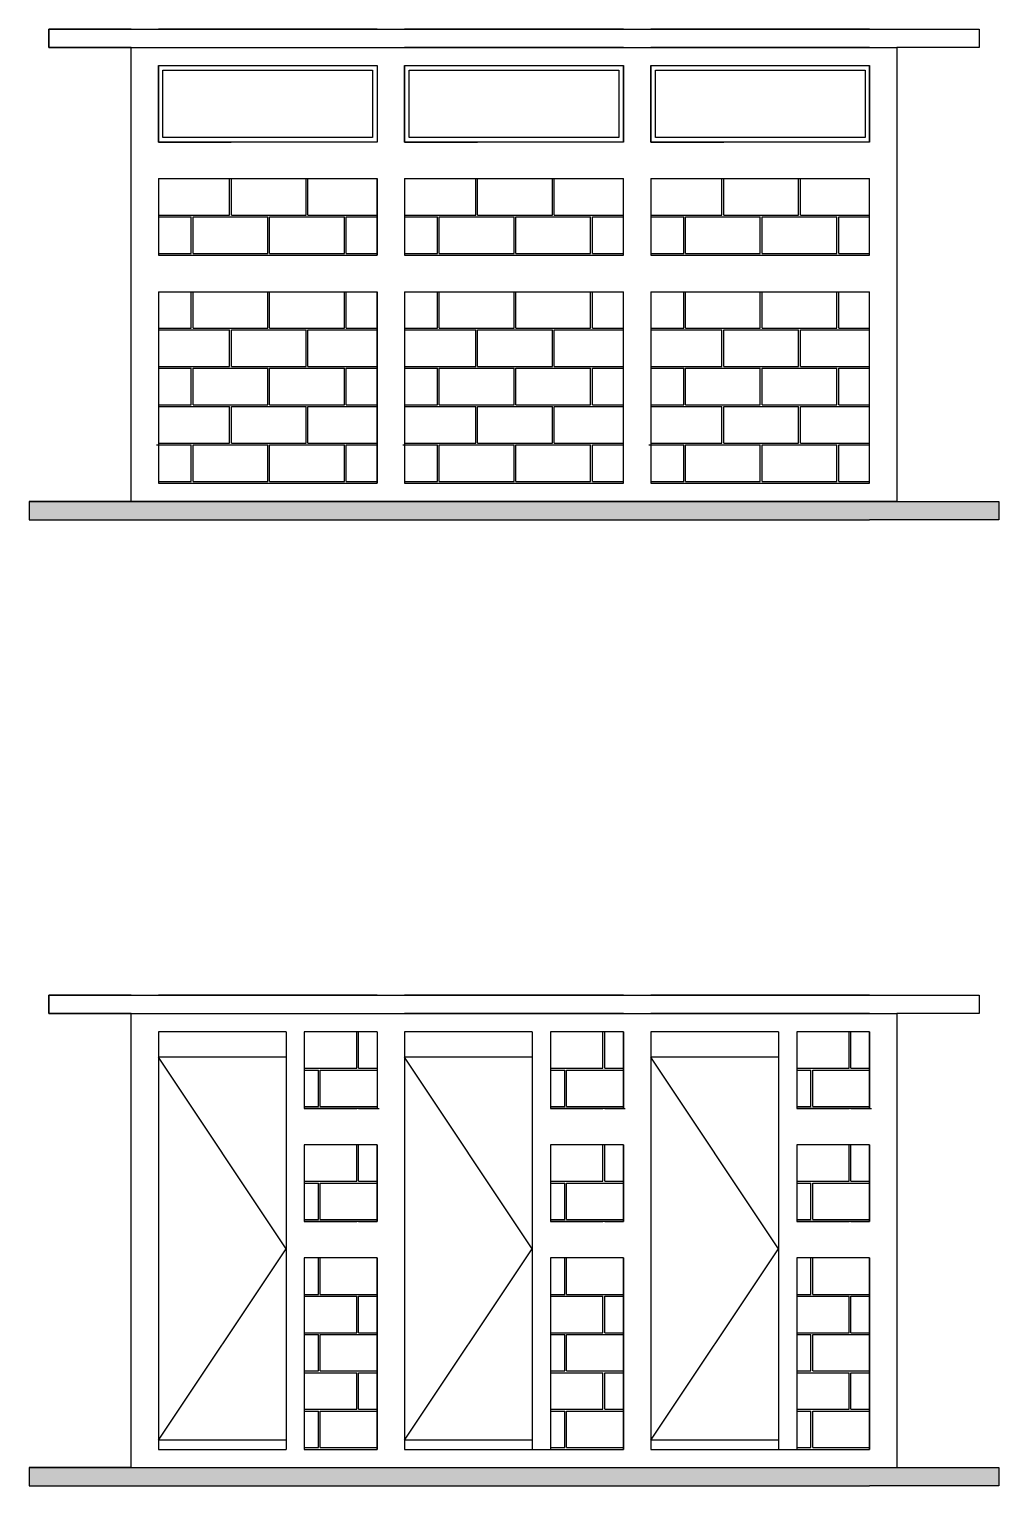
# Model space of a CAD drawing. Header units: metres. Extents: x 258817 to 259192, y 1878716 to 1878911.
# Drawn here: x 259169.7 to 259175.01, y 1878725.24 to 1878733.23 of the extents above; entities that cross this region are included whole.
import ezdxf

# ---------------------------------------------------------------- set-up
doc = ezdxf.new("R2010")
doc.units = ezdxf.units.M
doc.header["$MEASUREMENT"] = 0
doc.linetypes.add('DASHED2', pattern=[0.375, 0.25, -0.125])
doc.layers.add('0.05', color=9, linetype='Continuous')
doc.layers.add('Vistas', color=7, linetype='Continuous')

msp = doc.modelspace()

# ---------------------------------------------------------------- hatches: boundary and pattern name
h = msp.add_hatch(color=256)
h.dxf.hatch_style = 1
h.paths.add_polyline_path([(259175.01242, 1878730.63996), (259174.45389, 1878730.63996), (259170.25389, 1878730.63996), (259169.69537, 1878730.63996), (259169.69537, 1878730.53996), (259170.40389, 1878730.53996), (259174.30389, 1878730.53996), (259175.01242, 1878730.53996)])
h = msp.add_hatch(color=256)
h.dxf.hatch_style = 1
h.paths.add_polyline_path([(259175.01242, 1878725.34154), (259174.45389, 1878725.34154), (259170.25389, 1878725.34154), (259169.69537, 1878725.34154), (259169.69537, 1878725.24154), (259170.40389, 1878725.24154), (259174.30389, 1878725.24154), (259175.01242, 1878725.24154)])
at = {"layer": '0.05'}
h = msp.add_hatch(dxfattribs=at)
h.set_pattern_fill('AR-B816C', color=256, scale=0.001033)
h.set_pattern_definition([(0, (259170.8039, 1878731.98996), (0.21, 0.21), [0.41016, -0.009844]), (0, (259170.5939, 1878731.9998), (0.21, 0.21), [0.41016, -0.009844]), (90, (259170.8039, 1878731.98996), (-0.21, 0.21), [-0.219845, 0.20016]), (90, (259170.79405, 1878731.98996), (-0.21, 0.21), [-0.219845, 0.20016])])
h.paths.add_polyline_path([(259171.60389, 1878732.41996), (259170.40389, 1878732.40996), (259170.40389, 1878732.20996), (259170.40389, 1878732.19996), (259170.40389, 1878731.99996), (259170.40389, 1878731.98996), (259171.60389, 1878731.99996)])
h = msp.add_hatch(dxfattribs=at)
h.set_pattern_fill('AR-B816C', color=256, scale=0.001033)
h.set_pattern_definition([(0, (259172.1539, 1878731.98996), (0.21, 0.21), [0.41016, -0.009844]), (0, (259171.9439, 1878731.9998), (0.21, 0.21), [0.41016, -0.009844]), (90, (259172.1539, 1878731.98996), (-0.21, 0.21), [-0.219845, 0.20016]), (90, (259172.14405, 1878731.98996), (-0.21, 0.21), [-0.219845, 0.20016])])
h.paths.add_polyline_path([(259172.95389, 1878732.41996), (259171.75389, 1878732.40996), (259171.75389, 1878732.20996), (259171.75389, 1878732.19996), (259171.75389, 1878731.99996), (259171.75389, 1878731.98996), (259172.95389, 1878731.99996)])
h = msp.add_hatch(dxfattribs=at)
h.set_pattern_fill('AR-B816C', color=256, scale=0.001033)
h.set_pattern_definition([(0, (259173.5039, 1878731.98996), (0.21, 0.21), [0.41016, -0.009844]), (0, (259173.2939, 1878731.9998), (0.21, 0.21), [0.41016, -0.009844]), (90, (259173.5039, 1878731.98996), (-0.21, 0.21), [-0.219845, 0.20016]), (90, (259173.49405, 1878731.98996), (-0.21, 0.21), [-0.219845, 0.20016])])
h.paths.add_polyline_path([(259174.30389, 1878732.41996), (259173.10389, 1878732.40996), (259173.10389, 1878732.20996), (259173.10389, 1878732.19996), (259173.10389, 1878731.99996), (259173.10389, 1878731.98996), (259174.30389, 1878731.99996)])
h = msp.add_hatch(dxfattribs=at)
h.set_pattern_fill('AR-B816C', color=256, scale=0.001033)
h.set_pattern_definition([(0, (259170.8039, 1878730.73996), (0.21, 0.21), [0.41016, -0.009844]), (0, (259170.5939, 1878730.7498), (0.21, 0.21), [0.41016, -0.009844]), (90, (259170.8039, 1878730.73996), (-0.21, 0.21), [-0.219845, 0.200157]), (90, (259170.79405, 1878730.73996), (-0.21, 0.21), [-0.219845, 0.200157])])
h.paths.add_polyline_path([(259171.60389, 1878731.78996), (259170.40389, 1878731.78996), (259170.40389, 1878731.58996), (259170.40389, 1878731.57996), (259170.40389, 1878731.37996), (259170.40389, 1878731.36996), (259170.40389, 1878731.16996), (259170.40389, 1878731.15996), (259170.40389, 1878730.95996), (259170.39389, 1878730.95996), (259170.39389, 1878730.94996), (259170.40389, 1878730.94996), (259170.40389, 1878730.74996), (259170.40389, 1878730.73996), (259171.60389, 1878730.73996)])
h = msp.add_hatch(dxfattribs=at)
h.set_pattern_fill('AR-B816C', color=256, scale=0.001033)
h.set_pattern_definition([(0, (259172.1539, 1878730.73996), (0.21, 0.21), [0.41016, -0.009844]), (0, (259171.9439, 1878730.7498), (0.21, 0.21), [0.41016, -0.009844]), (90, (259172.1539, 1878730.73996), (-0.21, 0.21), [-0.219845, 0.200157]), (90, (259172.14405, 1878730.73996), (-0.21, 0.21), [-0.219845, 0.200157])])
h.paths.add_polyline_path([(259172.95389, 1878731.78996), (259171.75389, 1878731.78996), (259171.75389, 1878731.58996), (259171.75389, 1878731.57996), (259171.75389, 1878731.37996), (259171.75389, 1878731.36996), (259171.75389, 1878731.16996), (259171.75389, 1878731.15996), (259171.75389, 1878730.95996), (259171.74389, 1878730.95996), (259171.74389, 1878730.94996), (259171.75389, 1878730.94996), (259171.75389, 1878730.74996), (259171.75389, 1878730.73996), (259172.95389, 1878730.73996)])
h = msp.add_hatch(dxfattribs=at)
h.set_pattern_fill('AR-B816C', color=256, scale=0.001033)
h.set_pattern_definition([(0, (259173.5039, 1878730.73996), (0.21, 0.21), [0.41016, -0.009844]), (0, (259173.2939, 1878730.7498), (0.21, 0.21), [0.41016, -0.009844]), (90, (259173.5039, 1878730.73996), (-0.21, 0.21), [-0.219845, 0.200157]), (90, (259173.49405, 1878730.73996), (-0.21, 0.21), [-0.219845, 0.200157])])
h.paths.add_polyline_path([(259174.30389, 1878731.78996), (259173.10389, 1878731.78996), (259173.10389, 1878731.58996), (259173.10389, 1878731.57996), (259173.10389, 1878731.37996), (259173.10389, 1878731.36996), (259173.10389, 1878731.16996), (259173.10389, 1878731.15996), (259173.10389, 1878730.95996), (259173.09389, 1878730.95996), (259173.09389, 1878730.94996), (259173.10389, 1878730.94996), (259173.10389, 1878730.74996), (259173.10389, 1878730.73996), (259174.30389, 1878730.73996)])
h = msp.add_hatch(dxfattribs=at)
h.set_pattern_fill('AR-B816C', color=256, scale=0.001033)
h.set_pattern_definition([(0, (259184.52152, 1878727.31154), (0.210001, 0.210001), [0.4101584, -0.009844]), (0, (259184.31152, 1878727.32138), (0.210001, 0.210001), [0.4101584, -0.009844]), (90, (259184.52152, 1878727.31154), (-0.210001, 0.210001), [-0.219845, 0.200157]), (90, (259184.51168, 1878727.31154), (-0.210001, 0.210001), [-0.219845, 0.200157])])
h.paths.add_polyline_path([(259171.20389, 1878727.73154), (259171.60389, 1878727.73154), (259171.60389, 1878727.53154), (259171.60389, 1878727.52154), (259171.60389, 1878727.32154), (259171.61389, 1878727.32154), (259171.61389, 1878727.31154), (259171.60389, 1878727.31154), (259171.20389, 1878727.31154)])
h = msp.add_hatch(dxfattribs=at)
h.set_pattern_fill('AR-B816C', color=256, scale=0.001033)
h.set_pattern_definition([(0, (259185.87152, 1878727.31154), (0.210001, 0.210001), [0.4101584, -0.009844]), (0, (259185.66152, 1878727.32138), (0.210001, 0.210001), [0.4101584, -0.009844]), (90, (259185.87152, 1878727.31154), (-0.210001, 0.210001), [-0.219845, 0.200157]), (90, (259185.86168, 1878727.31154), (-0.210001, 0.210001), [-0.219845, 0.200157])])
h.paths.add_polyline_path([(259172.55389, 1878727.73154), (259172.95389, 1878727.73154), (259172.95389, 1878727.53154), (259172.95389, 1878727.52154), (259172.95389, 1878727.32154), (259172.96389, 1878727.32154), (259172.96389, 1878727.31154), (259172.95389, 1878727.31154), (259172.55389, 1878727.31154)])
h = msp.add_hatch(dxfattribs=at)
h.set_pattern_fill('AR-B816C', color=256, scale=0.001033)
h.set_pattern_definition([(0, (259187.22152, 1878727.31154), (0.210001, 0.210001), [0.4101584, -0.009844]), (0, (259187.01152, 1878727.32138), (0.210001, 0.210001), [0.4101584, -0.009844]), (90, (259187.22152, 1878727.31154), (-0.210001, 0.210001), [-0.219845, 0.200157]), (90, (259187.21168, 1878727.31154), (-0.210001, 0.210001), [-0.219845, 0.200157])])
h.paths.add_polyline_path([(259173.90389, 1878727.73154), (259174.30389, 1878727.73154), (259174.30389, 1878727.53154), (259174.30389, 1878727.52154), (259174.30389, 1878727.32154), (259174.31389, 1878727.32154), (259174.31389, 1878727.31154), (259174.30389, 1878727.31154), (259173.90389, 1878727.31154)])
h = msp.add_hatch(dxfattribs=at)
h.set_pattern_fill('AR-B816C', color=256, scale=0.001033)
h.set_pattern_definition([(0, (259184.52152, 1878726.69154), (0.210001, 0.210001), [0.4101584, -0.009844]), (0, (259184.31152, 1878726.70138), (0.210001, 0.210001), [0.4101584, -0.009844]), (90, (259184.52152, 1878726.69154), (-0.210001, 0.210001), [-0.219845, 0.200157]), (90, (259184.51168, 1878726.69154), (-0.210001, 0.210001), [-0.219845, 0.200157])])
h.paths.add_polyline_path([(259171.20389, 1878727.11154), (259171.60389, 1878727.11154), (259171.60389, 1878726.91154), (259171.60389, 1878726.90154), (259171.60389, 1878726.70154), (259171.60389, 1878726.69154), (259171.20389, 1878726.69154)])
h = msp.add_hatch(dxfattribs=at)
h.set_pattern_fill('AR-B816C', color=256, scale=0.001033)
h.set_pattern_definition([(0, (259185.87152, 1878726.69154), (0.210001, 0.210001), [0.4101584, -0.009844]), (0, (259185.66152, 1878726.70138), (0.210001, 0.210001), [0.4101584, -0.009844]), (90, (259185.87152, 1878726.69154), (-0.210001, 0.210001), [-0.219845, 0.200157]), (90, (259185.86168, 1878726.69154), (-0.210001, 0.210001), [-0.219845, 0.200157])])
h.paths.add_polyline_path([(259172.55389, 1878727.11154), (259172.95389, 1878727.11154), (259172.95389, 1878726.91154), (259172.95389, 1878726.90154), (259172.95389, 1878726.70154), (259172.95389, 1878726.69154), (259172.55389, 1878726.69154)])
h = msp.add_hatch(dxfattribs=at)
h.set_pattern_fill('AR-B816C', color=256, scale=0.001033)
h.set_pattern_definition([(0, (259187.22152, 1878726.69154), (0.210001, 0.210001), [0.4101584, -0.009844]), (0, (259187.01152, 1878726.70138), (0.210001, 0.210001), [0.4101584, -0.009844]), (90, (259187.22152, 1878726.69154), (-0.210001, 0.210001), [-0.219845, 0.200157]), (90, (259187.21168, 1878726.69154), (-0.210001, 0.210001), [-0.219845, 0.200157])])
h.paths.add_polyline_path([(259173.90389, 1878727.11154), (259174.30389, 1878727.11154), (259174.30389, 1878726.91154), (259174.30389, 1878726.90154), (259174.30389, 1878726.70154), (259174.30389, 1878726.69154), (259173.90389, 1878726.69154)])
h = msp.add_hatch(dxfattribs=at)
h.set_pattern_fill('AR-B816C', color=256, scale=0.001033)
h.set_pattern_definition([(0, (259184.52152, 1878725.44154), (0.210001, 0.210001), [0.4101584, -0.009844]), (0, (259184.31152, 1878725.45138), (0.210001, 0.210001), [0.4101584, -0.009844]), (90, (259184.52152, 1878725.44154), (-0.210001, 0.210001), [-0.219845, 0.200157]), (90, (259184.51168, 1878725.44154), (-0.210001, 0.210001), [-0.219845, 0.200157])])
h.paths.add_polyline_path([(259171.20389, 1878726.49154), (259171.60389, 1878726.49154), (259171.60389, 1878726.29154), (259171.60389, 1878726.28154), (259171.60389, 1878726.08154), (259171.60389, 1878726.07154), (259171.60389, 1878725.87154), (259171.60389, 1878725.86154), (259171.60389, 1878725.66154), (259171.60389, 1878725.65154), (259171.60389, 1878725.45154), (259171.60389, 1878725.44154), (259171.20389, 1878725.44154)])
h = msp.add_hatch(dxfattribs=at)
h.set_pattern_fill('AR-B816C', color=256, scale=0.001033)
h.set_pattern_definition([(0, (259185.87152, 1878725.44154), (0.210001, 0.210001), [0.4101584, -0.009844]), (0, (259185.66152, 1878725.45138), (0.210001, 0.210001), [0.4101584, -0.009844]), (90, (259185.87152, 1878725.44154), (-0.210001, 0.210001), [-0.219845, 0.200157]), (90, (259185.86168, 1878725.44154), (-0.210001, 0.210001), [-0.219845, 0.200157])])
h.paths.add_polyline_path([(259172.55389, 1878726.49154), (259172.95389, 1878726.49154), (259172.95389, 1878726.29154), (259172.95389, 1878726.28154), (259172.95389, 1878726.08154), (259172.95389, 1878726.07154), (259172.95389, 1878725.87154), (259172.95389, 1878725.86154), (259172.95389, 1878725.66154), (259172.95389, 1878725.65154), (259172.95389, 1878725.45154), (259172.95389, 1878725.44154), (259172.55389, 1878725.44154)])
h = msp.add_hatch(dxfattribs=at)
h.set_pattern_fill('AR-B816C', color=256, scale=0.001033)
h.set_pattern_definition([(0, (259187.22152, 1878725.44154), (0.210001, 0.210001), [0.4101584, -0.009844]), (0, (259187.01152, 1878725.45138), (0.210001, 0.210001), [0.4101584, -0.009844]), (90, (259187.22152, 1878725.44154), (-0.210001, 0.210001), [-0.219845, 0.200157]), (90, (259187.21168, 1878725.44154), (-0.210001, 0.210001), [-0.219845, 0.200157])])
h.paths.add_polyline_path([(259173.90389, 1878726.49154), (259174.30389, 1878726.49154), (259174.30389, 1878726.29154), (259174.30389, 1878726.28154), (259174.30389, 1878726.08154), (259174.30389, 1878726.07154), (259174.30389, 1878725.87154), (259174.30389, 1878725.86154), (259174.30389, 1878725.66154), (259174.30389, 1878725.65154), (259174.30389, 1878725.45154), (259174.30389, 1878725.44154), (259173.90389, 1878725.44154)])

# ---------------------------------------------------------------- linework, layer by layer
for p, q in [((259170.25389, 1878733.22996), (259169.80389, 1878733.22996)), ((259169.80389, 1878733.22996), (259169.80389, 1878733.12996)), ((259171.60389, 1878733.22996), (259170.40389, 1878733.22996)), ((259172.95389, 1878733.22996), (259171.75389, 1878733.22996)), ((259174.30389, 1878733.22996), (259173.10389, 1878733.22996)), ((259174.45389, 1878733.22996), (259174.90389, 1878733.22996)), ((259174.90389, 1878733.22996), (259174.90389, 1878733.12996)), ((259169.80389, 1878733.12996), (259170.25389, 1878733.12996)), ((259170.25389, 1878733.12996), (259174.45389, 1878733.12996)), ((259172.95389, 1878733.12996), (259171.75389, 1878733.12996)), ((259174.30389, 1878733.12996), (259173.10389, 1878733.12996)), ((259174.90389, 1878733.12996), (259174.45389, 1878733.12996)), ((259170.40389, 1878733.02996), (259170.40389, 1878732.60996)), ((259171.60389, 1878733.02996), (259171.60389, 1878732.60996)), ((259171.75389, 1878733.02996), (259171.75389, 1878732.60996)), ((259172.95389, 1878732.60996), (259172.95389, 1878733.02996)), ((259173.10389, 1878733.02996), (259173.10389, 1878732.60996)), ((259174.30389, 1878732.60996), (259174.30389, 1878733.02996)), ((259170.40389, 1878732.60996), (259170.80389, 1878732.60996)), ((259171.75389, 1878732.60996), (259172.15389, 1878732.60996)), ((259171.75389, 1878732.60996), (259172.15389, 1878732.60996)), ((259173.10389, 1878732.60996), (259173.50389, 1878732.60996)), ((259173.10389, 1878732.60996), (259173.50389, 1878732.60996)), ((259170.40389, 1878732.40996), (259171.60389, 1878732.40996)), ((259171.60389, 1878732.40996), (259171.60389, 1878731.98996)), ((259171.75389, 1878732.40996), (259171.75389, 1878731.98996)), ((259171.75389, 1878732.40996), (259172.95389, 1878732.40996)), ((259173.10389, 1878732.40996), (259174.30389, 1878732.40996)), ((259174.30389, 1878731.98996), (259174.30389, 1878732.40996)), ((259170.40389, 1878731.98996), (259171.60389, 1878731.98996)), ((259171.75389, 1878731.98996), (259172.95389, 1878731.98996)), ((259173.10389, 1878731.98996), (259174.30389, 1878731.98996)), ((259170.40389, 1878731.78996), (259171.60389, 1878731.78996)), ((259170.40389, 1878731.78996), (259170.40389, 1878730.74996)), ((259171.60389, 1878731.78996), (259171.60389, 1878730.73996)), ((259171.75389, 1878731.78996), (259171.75389, 1878730.73996)), ((259171.75389, 1878731.78996), (259172.95389, 1878731.78996)), ((259173.10389, 1878731.78996), (259173.10389, 1878730.73996)), ((259173.10389, 1878731.78996), (259174.30389, 1878731.78996)), ((259174.30389, 1878730.73996), (259174.30389, 1878731.78996)), ((259170.40389, 1878730.73996), (259171.60389, 1878730.73996)), ((259171.75389, 1878730.73996), (259172.95389, 1878730.73996)), ((259173.10389, 1878730.73996), (259174.30389, 1878730.73996)), ((259170.25389, 1878730.63996), (259169.69537, 1878730.63996)), ((259169.69537, 1878730.63996), (259169.69537, 1878730.53996)), ((259169.69537, 1878730.63996), (259169.69537, 1878730.53996)), ((259170.25389, 1878730.63996), (259174.45389, 1878730.63996)), ((259174.45389, 1878730.63996), (259175.01242, 1878730.63996)), ((259175.01242, 1878730.63996), (259175.01242, 1878730.53996)), ((259169.69537, 1878730.53996), (259170.25389, 1878730.53996)), ((259169.69537, 1878730.53996), (259170.40389, 1878730.53996)), ((259170.40389, 1878730.53996), (259174.30389, 1878730.53996)), ((259175.01242, 1878730.53996), (259174.30389, 1878730.53996)), ((259170.25389, 1878727.93154), (259169.80389, 1878727.93154)), ((259169.80389, 1878727.93154), (259169.80389, 1878727.83154)), ((259171.60389, 1878727.93154), (259170.40389, 1878727.93154)), ((259172.95389, 1878727.93154), (259171.75389, 1878727.93154)), ((259174.30389, 1878727.93154), (259173.10389, 1878727.93154)), ((259174.45389, 1878727.93154), (259174.90389, 1878727.93154)), ((259174.90389, 1878727.93154), (259174.90389, 1878727.83154)), ((259169.80389, 1878727.83154), (259170.25389, 1878727.83154)), ((259170.25389, 1878727.83154), (259174.45389, 1878727.83154)), ((259170.40389, 1878727.83154), (259171.60389, 1878727.83154)), ((259172.95389, 1878727.83154), (259171.75389, 1878727.83154)), ((259174.30389, 1878727.83154), (259173.10389, 1878727.83154)), ((259174.90389, 1878727.83154), (259174.45389, 1878727.83154)), ((259170.40389, 1878727.73154), (259170.40389, 1878726.49154)), ((259171.10389, 1878727.73154), (259170.40389, 1878727.73154)), ((259171.10389, 1878727.73154), (259171.10389, 1878725.44154)), ((259171.20389, 1878727.73154), (259171.20389, 1878727.31154)), ((259171.60389, 1878727.73154), (259171.20389, 1878727.73154)), ((259171.60389, 1878727.73154), (259171.60389, 1878727.31154)), ((259171.75389, 1878727.73154), (259171.75389, 1878727.31154)), ((259171.75389, 1878727.73154), (259171.75389, 1878726.49154)), ((259172.45389, 1878727.73154), (259171.75389, 1878727.73154)), ((259172.45389, 1878727.73154), (259172.45389, 1878725.44154)), ((259172.55389, 1878727.73154), (259172.55389, 1878727.31154)), ((259172.95389, 1878727.73154), (259172.55389, 1878727.73154)), ((259172.95389, 1878727.31154), (259172.95389, 1878727.73154)), ((259172.95389, 1878727.73154), (259172.95389, 1878727.31154)), ((259173.10389, 1878727.73154), (259173.10389, 1878727.31154)), ((259173.10389, 1878727.73154), (259173.10389, 1878726.49154)), ((259173.80389, 1878727.73154), (259173.10389, 1878727.73154)), ((259173.80389, 1878727.73154), (259173.80389, 1878725.44154)), ((259173.90389, 1878727.73154), (259173.90389, 1878727.31154)), ((259174.30389, 1878727.73154), (259173.90389, 1878727.73154)), ((259174.30389, 1878727.31154), (259174.30389, 1878727.73154)), ((259174.30389, 1878727.73154), (259174.30389, 1878727.31154)), ((259171.10389, 1878727.59154), (259170.40389, 1878727.59154)), ((259172.45389, 1878727.59154), (259171.75389, 1878727.59154)), ((259173.80389, 1878727.59154), (259173.10389, 1878727.59154)), ((259171.60389, 1878727.31154), (259171.20389, 1878727.31154)), ((259172.95389, 1878727.31154), (259172.55389, 1878727.31154)), ((259174.30389, 1878727.31154), (259173.90389, 1878727.31154)), ((259171.20389, 1878727.11154), (259171.20389, 1878726.69154)), ((259171.60389, 1878727.11154), (259171.20389, 1878727.11154)), ((259171.60389, 1878727.11154), (259171.60389, 1878726.69154)), ((259171.75389, 1878727.11154), (259171.75389, 1878726.69154)), ((259172.55389, 1878727.11154), (259172.55389, 1878726.69154)), ((259172.95389, 1878727.11154), (259172.55389, 1878727.11154)), ((259172.95389, 1878727.11154), (259172.95389, 1878726.69154)), ((259173.90389, 1878727.11154), (259173.90389, 1878726.69154)), ((259174.30389, 1878727.11154), (259173.90389, 1878727.11154)), ((259174.30389, 1878726.69154), (259174.30389, 1878727.11154)), ((259174.30389, 1878727.11154), (259174.30389, 1878726.69154)), ((259171.60389, 1878726.69154), (259171.20389, 1878726.69154)), ((259172.95389, 1878726.69154), (259172.55389, 1878726.69154)), ((259174.30389, 1878726.69154), (259173.90389, 1878726.69154)), ((259171.20389, 1878726.49154), (259171.20389, 1878725.44154)), ((259171.60389, 1878726.49154), (259171.20389, 1878726.49154)), ((259171.60389, 1878726.49154), (259171.60389, 1878725.44154)), ((259171.75389, 1878726.49154), (259171.75389, 1878725.44154)), ((259172.55389, 1878726.49154), (259172.55389, 1878725.44154)), ((259172.95389, 1878726.49154), (259172.55389, 1878726.49154)), ((259172.95389, 1878726.49154), (259172.95389, 1878725.44154)), ((259173.10389, 1878726.49154), (259173.10389, 1878725.44154)), ((259173.90389, 1878726.49154), (259173.90389, 1878725.44154)), ((259174.30389, 1878726.49154), (259173.90389, 1878726.49154)), ((259174.30389, 1878725.44154), (259174.30389, 1878726.49154)), ((259174.30389, 1878726.49154), (259174.30389, 1878725.44154)), ((259171.10389, 1878725.49154), (259170.40389, 1878725.49154)), ((259170.40389, 1878725.44154), (259171.10389, 1878725.44154)), ((259171.20389, 1878725.44154), (259171.60389, 1878725.44154)), ((259172.45389, 1878725.49154), (259171.75389, 1878725.49154)), ((259171.75389, 1878725.44154), (259172.95389, 1878725.44154)), ((259171.75389, 1878725.44154), (259172.45389, 1878725.44154)), ((259172.55389, 1878725.44154), (259172.95389, 1878725.44154)), ((259173.80389, 1878725.49154), (259173.10389, 1878725.49154)), ((259173.10389, 1878725.44154), (259174.30389, 1878725.44154)), ((259173.10389, 1878725.44154), (259173.80389, 1878725.44154)), ((259173.90389, 1878725.44154), (259174.30389, 1878725.44154)), ((259170.25389, 1878725.34154), (259169.69537, 1878725.34154)), ((259169.69537, 1878725.34154), (259169.69537, 1878725.24154)), ((259169.69537, 1878725.34154), (259169.69537, 1878725.24154)), ((259170.25389, 1878725.34154), (259174.45389, 1878725.34154)), ((259170.40389, 1878725.34154), (259174.30389, 1878725.34154)), ((259174.45389, 1878725.34154), (259175.01242, 1878725.34154)), ((259175.01242, 1878725.34154), (259175.01242, 1878725.24154)), ((259169.69537, 1878725.24154), (259170.25389, 1878725.24154)), ((259169.69537, 1878725.24154), (259170.40389, 1878725.24154)), ((259170.40389, 1878725.24154), (259174.30389, 1878725.24154)), ((259175.01242, 1878725.24154), (259174.30389, 1878725.24154))]:
    msp.add_line(p, q)
at = {"linetype": 'DASHED2', "ltscale": 10}
for p, q in [((259171.10389, 1878726.54154), (259170.40389, 1878727.59154)), ((259172.45389, 1878726.54154), (259171.75389, 1878727.59154)), ((259173.80389, 1878726.54154), (259173.10389, 1878727.59154)), ((259170.40389, 1878725.49154), (259171.10389, 1878726.54154)), ((259171.75389, 1878725.49154), (259172.45389, 1878726.54154)), ((259173.10389, 1878725.49154), (259173.80389, 1878726.54154))]:
    msp.add_line(p, q, dxfattribs=at)
at = {"flags": 128}
for points in [[(259169.69537, 1878730.63996), (259170.25389, 1878730.63996), (259170.25389, 1878733.12996), (259169.80389, 1878733.12996), (259169.80389, 1878733.22996), (259174.90389, 1878733.22996), (259174.90389, 1878733.12996), (259174.45389, 1878733.12996), (259174.45389, 1878730.63996), (259175.01242, 1878730.63996)], [(259169.69537, 1878725.34154), (259170.25389, 1878725.34154), (259170.25389, 1878727.83154), (259169.80389, 1878727.83154), (259169.80389, 1878727.93154), (259174.90389, 1878727.93154), (259174.90389, 1878727.83154), (259174.45389, 1878727.83154), (259174.45389, 1878725.34154), (259175.01242, 1878725.34154)]]:
    msp.add_lwpolyline(points, dxfattribs=at)
for points in [[(259171.60389, 1878732.60996), (259170.40389, 1878732.60996), (259170.40389, 1878733.02996), (259171.60389, 1878733.02996)], [(259172.95389, 1878732.60996), (259171.75389, 1878732.60996), (259171.75389, 1878733.02996), (259172.95389, 1878733.02996)], [(259174.30389, 1878732.60996), (259173.10389, 1878732.60996), (259173.10389, 1878733.02996), (259174.30389, 1878733.02996)], [(259171.57849, 1878732.63536), (259170.42929, 1878732.63536), (259170.42929, 1878733.00456), (259171.57849, 1878733.00456)], [(259172.92849, 1878732.63536), (259171.77929, 1878732.63536), (259171.77929, 1878733.00456), (259172.92849, 1878733.00456)], [(259174.27849, 1878732.63536), (259173.12929, 1878732.63536), (259173.12929, 1878733.00456), (259174.27849, 1878733.00456)]]:
    msp.add_lwpolyline(points, close=True)
for points in [[(259171.60389, 1878732.60996), (259170.40389, 1878732.60996)], [(259172.95389, 1878732.60996), (259171.75389, 1878732.60996)], [(259174.30389, 1878732.60996), (259173.10389, 1878732.60996)], [(259170.40389, 1878732.40996), (259170.40389, 1878731.98996)], [(259171.60389, 1878731.98996), (259171.60389, 1878732.40996)], [(259171.75389, 1878732.40996), (259171.75389, 1878731.98996)], [(259172.95389, 1878731.98996), (259172.95389, 1878732.40996)], [(259173.10389, 1878732.40996), (259173.10389, 1878731.98996)], [(259174.30389, 1878731.98996), (259174.30389, 1878732.40996)], [(259170.40389, 1878731.78996), (259170.40389, 1878730.73996), (259171.60389, 1878730.73996), (259171.60389, 1878731.78996)], [(259171.75389, 1878731.78996), (259171.75389, 1878730.73996), (259172.95389, 1878730.73996), (259172.95389, 1878731.78996)], [(259173.10389, 1878731.78996), (259173.10389, 1878730.73996), (259174.30389, 1878730.73996), (259174.30389, 1878731.78996)], [(259171.60389, 1878726.69154), (259171.60389, 1878727.11154)], [(259171.75389, 1878727.11154), (259171.75389, 1878726.69154)], [(259172.95389, 1878726.69154), (259172.95389, 1878727.11154)], [(259172.95389, 1878726.69154), (259172.95389, 1878727.11154)], [(259173.10389, 1878727.11154), (259173.10389, 1878726.69154)], [(259174.30389, 1878726.69154), (259174.30389, 1878727.11154)], [(259174.30389, 1878726.69154), (259174.30389, 1878727.11154)], [(259170.40389, 1878726.49154), (259170.40389, 1878725.44154), (259171.10389, 1878725.44154)], [(259171.20389, 1878725.44154), (259171.60389, 1878725.44154), (259171.60389, 1878726.49154)], [(259171.75389, 1878726.49154), (259171.75389, 1878725.44154), (259172.95389, 1878725.44154), (259172.95389, 1878726.49154)], [(259171.75389, 1878726.49154), (259171.75389, 1878725.44154), (259172.45389, 1878725.44154)], [(259172.55389, 1878725.44154), (259172.95389, 1878725.44154), (259172.95389, 1878726.49154)], [(259173.10389, 1878726.49154), (259173.10389, 1878725.44154), (259174.30389, 1878725.44154), (259174.30389, 1878726.49154)], [(259173.10389, 1878726.49154), (259173.10389, 1878725.44154), (259173.80389, 1878725.44154)], [(259173.90389, 1878725.44154), (259174.30389, 1878725.44154), (259174.30389, 1878726.49154)]]:
    msp.add_lwpolyline(points)
at = {"layer": 'Vistas'}
msp.add_lwpolyline([(259170.25389, 1878733.12996), (259174.45389, 1878733.12996), (259174.45389, 1878730.63996), (259170.25389, 1878730.63996)], close=True, dxfattribs=at)

doc.saveas('drawing.dxf')
